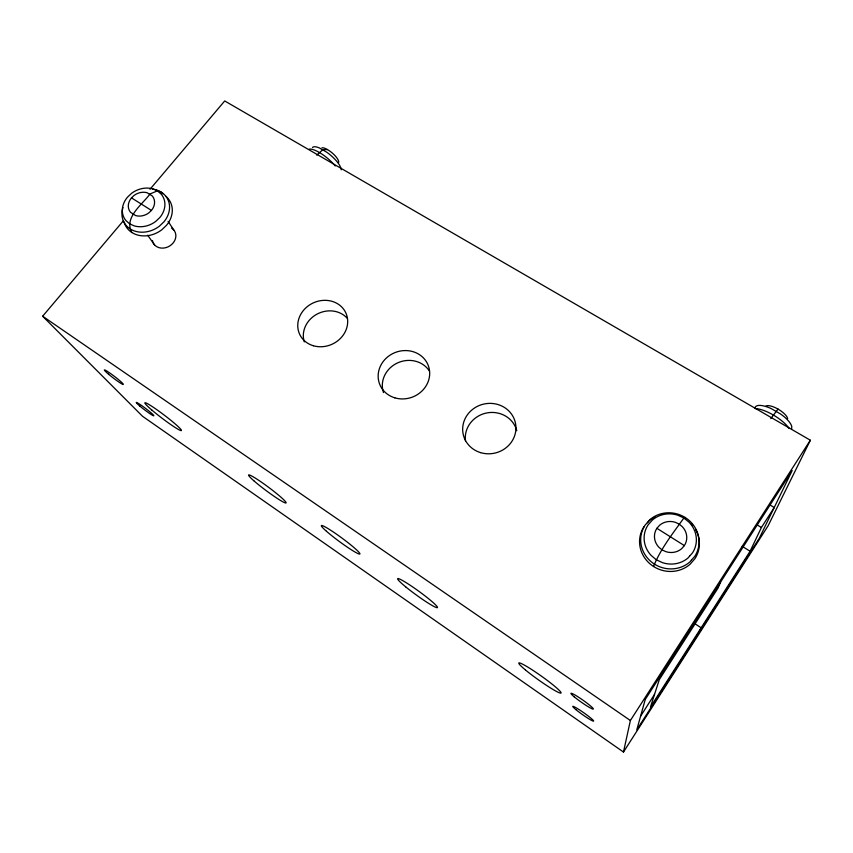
<?xml version="1.0" encoding="UTF-8"?>
<svg xmlns="http://www.w3.org/2000/svg" width="853" height="853" viewBox="0 0 853 853"><rect width="100%" height="100%" fill="white"/><g stroke="black" fill="none" stroke-linecap="round" stroke-linejoin="round"><path stroke-width="1.28" d="M685.044 518.656L685.055 517.43L683.903 517.963C672.868 533.37 660.659 548.767 653.526 566.467M791.637 428.771L791.776 426.639A21.176 7.357 31.3 0 0 780.708 414.089L771.091 408.534A21.176 7.357 31.3 0 0 755.054 407.585M123.376 220.767L42.65 316.228L142.515 416.275L623.479 752.047L630.378 720.508L810.35 440.223L224.712 100.953L150 189.291M699.353 631.988L701.145 627.787L694.577 623.522M720.593 582.077L718.087 587.984L659.305 679.617L650.455 707.041L750.107 551.23L761.409 527.506L774.225 507.503L769.705 504.784M810.35 440.223L768.126 525.757L623.479 752.047M640.603 716.147L654.539 694.385M770.771 418.588L778.032 409.067L780.911 410.922A13.008 4.574 31.2 0 1 787.682 418.62M647.48 522.804L649.048 520.927A30.132 28.575 21.6 0 1 655.349 516.811M684.373 545.589L681.696 548.66A16.271 15.407 20.9 0 1 665.894 551.667L662.024 549.886L658.783 547.157A16.271 15.407 20.9 0 1 656.895 528.316L659.561 525.288A16.271 15.407 20.9 0 1 675.224 522.281L679.084 524.03L682.336 526.717A16.271 15.407 20.9 0 1 684.373 545.589L656.895 528.316M316.74 155.129L322.882 149.68L327.477 149.574L329.834 151.098A11.313 3.572 40 0 1 337.575 158.893L338.428 160.599A11.313 3.572 40 0 1 338.332 162.859M151.439 210.424L148.87 212.855A13.669 11.356 -29 0 1 135.702 215.596L130.541 212.322A13.669 11.356 -29 0 1 131.479 197.875L134.028 195.465A13.669 11.356 -29 0 1 147.111 192.735L152.271 195.955A13.669 11.356 -29 0 1 151.439 210.424L131.479 197.875M327.477 149.574L325.302 148.486A11.313 3.572 40 0 0 321.976 147.793M778.032 409.067L775.025 407.531A13.008 4.574 31.2 0 0 765.898 406.049M756.888 524.744L761.409 527.506M742.227 546.357L750.107 551.23M42.65 316.228L630.378 720.508M162.816 193.834L161.142 192.096L152.751 188.865A22.114 18.403 -29 0 0 131.629 193.29L127.502 197.16A22.114 18.403 -29 0 0 125.945 220.575L129.613 223.849L134.316 225.906A22.114 18.403 -29 0 0 155.672 221.46L159.831 217.515A22.114 18.403 -29 0 0 161.121 194.068L157.432 190.859L150 193.972C142.494 204.443 123.525 217.611 131.863 232.496M147.686 235.225L154.574 244.982M168.116 221.396L173.948 230.246M312.486 147.516A18.414 5.747 39.9 0 1 319.321 147.91L326.72 152.186A18.414 5.747 39.9 0 1 339.387 164.896L340.774 167.657A18.414 5.747 39.9 0 1 341.189 169.832M309.202 149.115A20.696 6.376 39.9 0 1 335.261 165.972M152.474 189.11A24.726 20.6 -29 0 1 163.904 221.876L159.266 226.29A24.726 20.6 -29 0 1 131.682 229.788A24.726 20.6 -29 0 1 122.971 207.503M165.503 196.019A25.366 21.165 -29.1 0 1 166.506 225.299L161.75 229.83A25.366 21.165 -29.1 0 1 124.058 221.919M754.969 408.534A23.809 8.178 31.4 0 1 789.185 428.537M644.122 526.504A30.132 28.575 21.6 0 0 650.498 564.27A30.132 28.575 21.6 0 0 690.034 564.291L694.992 558.587A30.132 28.575 21.6 0 0 695.707 529.766M691.101 523.55A30.132 28.575 21.6 0 1 692.817 525.491M304.276 341.904A24.972 22.37 -25.2 0 1 316.676 314.309A24.972 22.37 -25.2 0 1 347.16 318.18M383.477 392.583A25.547 23.521 -21.1 0 1 397.359 363.005A25.547 23.521 -21.1 0 1 429.432 371.055M465.471 440.82A26.198 24.716 -12.9 0 1 486.732 412.959A26.198 24.716 -12.9 0 1 516.779 430.722M171.677 228.156A12.219 10.3 -29.3 0 1 169.918 245.835A12.219 10.3 -29.3 0 1 152.442 240.642M645.231 699.513L636.786 729.848L759.309 538.222L792.17 470.557L645.231 699.513M689.576 556.145L688.2 557.819A26.304 24.929 21.1 0 1 662.589 562.692L656.309 559.792L651.074 555.356A26.304 24.929 21.1 0 1 648.099 524.883L652.406 520.01A26.304 24.929 21.1 0 1 677.666 515.159L683.903 517.963L689.16 522.303A26.304 24.929 21.1 0 1 692.529 552.851L689.576 556.145M691.452 560.048L689.917 561.914A29.386 27.861 21.4 0 1 651.361 561.892A29.386 27.861 21.4 0 1 645.135 525.085L649.943 519.648A29.386 27.861 21.4 0 1 688.318 519.754A29.386 27.861 21.4 0 1 694.758 556.359L691.452 560.048M108.576 374.232A11.835 0.981 37.4 0 0 123.28 384.426A11.835 0.981 37.4 0 0 109.792 373.006A11.835 0.981 37.4 0 0 108.576 374.232M575.86 709.589A12.742 1.12 35.2 0 0 593.315 721.126A12.742 1.12 35.2 0 0 580.498 710.528A12.742 1.12 35.2 0 0 575.86 709.589M139.924 406.145A11.004 0.864 37.2 0 0 153.807 415.816A11.004 0.864 37.2 0 0 141.491 405.452A11.004 0.864 37.2 0 0 139.924 406.145M574.165 696.773A13.744 1.311 35.1 0 0 592.995 709.11A13.744 1.311 35.1 0 0 579.155 697.573A13.744 1.311 35.1 0 0 574.165 696.773M254.375 481.241A23.447 2.058 36.7 0 0 285.606 502.993A23.447 2.058 36.7 0 0 261.85 482.446A23.447 2.058 36.7 0 0 254.375 481.241M326.475 531.28A23.948 2.154 36.4 0 0 359.134 554.013A23.948 2.154 36.4 0 0 336.455 534.127A23.948 2.154 36.4 0 0 326.475 531.28M405.665 586.821A24.588 2.25 36 0 0 437.376 607.645A24.588 2.25 36 0 0 409.664 584.913A24.588 2.25 36 0 0 405.665 586.821M525.469 669.978A25.91 2.378 35.4 0 0 560.57 693.126A25.91 2.378 35.4 0 0 533.839 670.938A25.91 2.378 35.4 0 0 525.469 669.978M152.047 410.229A22.935 1.898 37.2 0 0 181.326 430.616A22.935 1.898 37.2 0 0 156.142 409.216A22.935 1.898 37.2 0 0 152.047 410.229M313.339 345.742A25.441 22.7 -25.1 0 0 347.459 318.35A25.441 22.7 -25.1 0 0 307.389 306.536A25.441 22.7 -25.1 0 0 313.339 345.742M394.811 397.829A26.038 23.895 -21.1 0 0 429.358 369.477A26.038 23.895 -21.1 0 0 387.603 356.949A26.038 23.895 -21.1 0 0 394.811 397.829M480.516 452.612A26.72 25.132 -13.1 0 0 515.479 423.227A26.72 25.132 -13.1 0 0 471.922 409.93A26.72 25.132 -13.1 0 0 480.516 452.612"/></g></svg>
